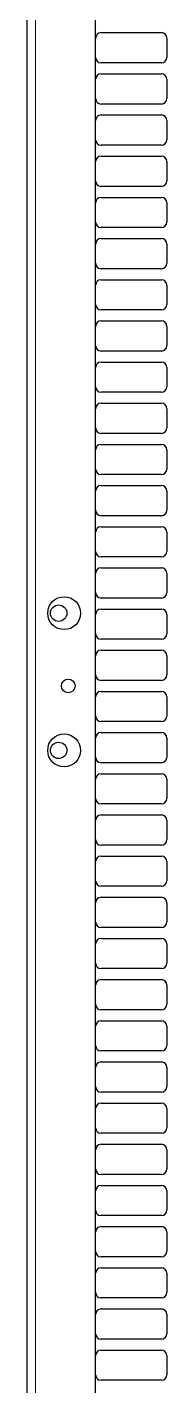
# Model space of a CAD drawing. Header units: millimetres. Extents: x -1019 to 1271, y -273 to 1986.
# Drawn here: x 320.1 to 371.1, y 368.2 to 863.2 of the extents above; entities that cross this region are included whole.
import ezdxf

# ---------------------------------------------------------------- set-up
doc = ezdxf.new("R2010")
doc.units = ezdxf.units.MM

msp = doc.modelspace()

# ---------------------------------------------------------------- linework, layer by layer
at = {"color": 7, "linetype": 'Continuous', "lineweight": 25}
for p, q in [((320.11, -66.75), (320.11, 1816.25)), ((345.11, -66.75), (345.11, 1787.05)), ((347.11, 861.25), (369.11, 861.25)), ((371.11, 859.25), (371.11, 852.25)), ((369.11, 850.25), (347.11, 850.25)), ((347.11, 846.25), (369.11, 846.25)), ((371.11, 844.25), (371.11, 837.25)), ((369.11, 835.25), (347.11, 835.25)), ((347.11, 831.25), (369.11, 831.25)), ((371.11, 829.25), (371.11, 822.25)), ((369.11, 820.25), (347.11, 820.25)), ((347.11, 816.25), (369.11, 816.25)), ((371.11, 814.25), (371.11, 807.25)), ((369.11, 805.25), (347.11, 805.25)), ((347.11, 801.25), (369.11, 801.25)), ((371.11, 799.25), (371.11, 792.25)), ((369.11, 790.25), (347.11, 790.25)), ((347.11, 786.25), (369.11, 786.25)), ((371.11, 784.25), (371.11, 777.25)), ((369.11, 775.25), (347.11, 775.25)), ((347.11, 771.25), (369.11, 771.25)), ((371.11, 769.25), (371.11, 762.25)), ((369.11, 760.25), (347.11, 760.25)), ((347.11, 756.25), (369.11, 756.25)), ((371.11, 754.25), (371.11, 747.25)), ((369.11, 745.25), (347.11, 745.25)), ((347.11, 741.25), (369.11, 741.25)), ((371.11, 739.25), (371.11, 732.25)), ((369.11, 730.25), (347.11, 730.25)), ((347.11, 726.25), (369.11, 726.25)), ((371.11, 724.25), (371.11, 717.25)), ((369.11, 715.25), (347.11, 715.25)), ((347.11, 711.25), (369.11, 711.25)), ((371.11, 709.25), (371.11, 702.25)), ((369.11, 700.25), (347.11, 700.25)), ((347.11, 696.25), (369.11, 696.25)), ((371.11, 694.25), (371.11, 687.25)), ((369.11, 685.25), (347.11, 685.25)), ((347.11, 681.25), (369.11, 681.25)), ((371.11, 679.25), (371.11, 672.25)), ((369.11, 670.25), (347.11, 670.25)), ((347.11, 666.25), (369.11, 666.25)), ((371.11, 664.25), (371.11, 657.25)), ((369.11, 655.25), (347.11, 655.25)), ((347.11, 651.25), (369.11, 651.25)), ((371.11, 649.25), (371.11, 642.25)), ((369.11, 640.25), (347.11, 640.25)), ((347.11, 636.25), (369.11, 636.25)), ((371.11, 634.25), (371.11, 627.25)), ((369.11, 625.25), (347.11, 625.25)), ((347.11, 621.25), (369.11, 621.25)), ((371.11, 619.25), (371.11, 612.25)), ((369.11, 610.25), (347.11, 610.25)), ((347.11, 606.25), (369.11, 606.25)), ((371.11, 604.25), (371.11, 597.25)), ((369.11, 595.25), (347.11, 595.25)), ((347.11, 591.25), (369.11, 591.25)), ((371.11, 589.25), (371.11, 582.25)), ((369.11, 580.25), (347.11, 580.25)), ((347.11, 576.25), (369.11, 576.25)), ((371.11, 574.25), (371.11, 567.25)), ((369.11, 565.25), (347.11, 565.25)), ((347.11, 561.25), (369.11, 561.25)), ((371.11, 559.25), (371.11, 552.25)), ((369.11, 550.25), (347.11, 550.25)), ((347.11, 546.25), (369.11, 546.25)), ((371.11, 544.25), (371.11, 537.25)), ((369.11, 535.25), (347.11, 535.25)), ((347.11, 531.25), (369.11, 531.25)), ((371.11, 529.25), (371.11, 522.25)), ((369.11, 520.25), (347.11, 520.25)), ((347.11, 516.25), (369.11, 516.25)), ((371.11, 514.25), (371.11, 507.25)), ((369.11, 505.25), (347.11, 505.25)), ((347.11, 501.25), (369.11, 501.25)), ((371.11, 499.25), (371.11, 492.25)), ((369.11, 490.25), (347.11, 490.25)), ((347.11, 486.25), (369.11, 486.25)), ((371.11, 484.25), (371.11, 477.25)), ((369.11, 475.25), (347.11, 475.25)), ((347.11, 471.25), (369.11, 471.25)), ((371.11, 469.25), (371.11, 462.25)), ((369.11, 460.25), (347.11, 460.25)), ((347.11, 456.25), (369.11, 456.25)), ((371.11, 454.25), (371.11, 447.25)), ((369.11, 445.25), (347.11, 445.25)), ((347.11, 441.25), (369.11, 441.25)), ((371.11, 439.25), (371.11, 432.25)), ((369.11, 430.25), (347.11, 430.25)), ((347.11, 426.25), (369.11, 426.25)), ((371.11, 424.25), (371.11, 417.25)), ((369.11, 415.25), (347.11, 415.25)), ((347.11, 411.25), (369.11, 411.25)), ((371.11, 409.25), (371.11, 402.25)), ((369.11, 400.25), (347.11, 400.25)), ((347.11, 396.25), (369.11, 396.25)), ((371.11, 394.25), (371.11, 387.25)), ((369.11, 385.25), (347.11, 385.25)), ((347.11, 381.25), (369.11, 381.25)), ((371.11, 379.25), (371.11, 372.25)), ((369.11, 370.25), (347.11, 370.25))]:
    msp.add_line(p, q, dxfattribs=at)
at = {"color": 8, "linetype": 'Continuous', "lineweight": 18}
msp.add_line((323.21, -66.75), (323.21, 1787.05), dxfattribs=at)
at = {"color": 7, "linetype": 'Continuous', "lineweight": 25}
for centre, radius in [((333.61, 649.75), 6), ((331.61, 649.75), 3), ((335.11, 623.25), 2.5), ((333.61, 599.75), 6), ((331.61, 599.75), 3)]:
    msp.add_circle(centre, radius, dxfattribs=at)
for centre, start, end in [((347.11, 859.25), 90, 180), ((369.11, 859.25), 0, 90), ((347.11, 852.25), 180, 270), ((369.11, 852.25), 270, 0), ((347.11, 844.25), 90, 180), ((369.11, 844.25), 0, 90), ((347.11, 837.25), 180, 270), ((369.11, 837.25), 270, 0), ((347.11, 829.25), 90, 180), ((369.11, 829.25), 0, 90), ((347.11, 822.25), 180, 270), ((369.11, 822.25), 270, 0), ((347.11, 814.25), 90, 180), ((369.11, 814.25), 0, 90), ((347.11, 807.25), 180, 270), ((369.11, 807.25), 270, 0), ((347.11, 799.25), 90, 180), ((369.11, 799.25), 0, 90), ((347.11, 792.25), 180, 270), ((369.11, 792.25), 270, 0), ((347.11, 784.25), 90, 180), ((369.11, 784.25), 0, 90), ((347.11, 777.25), 180, 270), ((369.11, 777.25), 270, 0), ((347.11, 769.25), 90, 180), ((369.11, 769.25), 0, 90), ((347.11, 762.25), 180, 270), ((369.11, 762.25), 270, 0), ((347.11, 754.25), 90, 180), ((369.11, 754.25), 0, 90), ((347.11, 747.25), 180, 270), ((369.11, 747.25), 270, 0), ((347.11, 739.25), 90, 180), ((369.11, 739.25), 0, 90), ((347.11, 732.25), 180, 270), ((369.11, 732.25), 270, 0), ((347.11, 724.25), 90, 180), ((369.11, 724.25), 0, 90), ((347.11, 717.25), 180, 270), ((369.11, 717.25), 270, 0), ((347.11, 709.25), 90, 180), ((369.11, 709.25), 0, 90), ((347.11, 702.25), 180, 270), ((369.11, 702.25), 270, 0), ((347.11, 694.25), 90, 180), ((369.11, 694.25), 0, 90), ((347.11, 687.25), 180, 270), ((369.11, 687.25), 270, 0), ((347.11, 679.25), 90, 180), ((369.11, 679.25), 0, 90), ((347.11, 672.25), 180, 270), ((369.11, 672.25), 270, 0), ((347.11, 664.25), 90, 180), ((369.11, 664.25), 0, 90), ((347.11, 657.25), 180, 270), ((369.11, 657.25), 270, 0), ((347.11, 649.25), 90, 180), ((369.11, 649.25), 0, 90), ((347.11, 642.25), 180, 270), ((369.11, 642.25), 270, 0), ((347.11, 634.25), 90, 180), ((369.11, 634.25), 0, 90), ((347.11, 627.25), 180, 270), ((369.11, 627.25), 270, 0), ((347.11, 619.25), 90, 180), ((369.11, 619.25), 0, 90), ((347.11, 612.25), 180, 270), ((369.11, 612.25), 270, 0), ((347.11, 604.25), 90, 180), ((369.11, 604.25), 0, 90), ((347.11, 597.25), 180, 270), ((369.11, 597.25), 270, 0), ((347.11, 589.25), 90, 180), ((369.11, 589.25), 0, 90), ((347.11, 582.25), 180, 270), ((369.11, 582.25), 270, 0), ((347.11, 574.25), 90, 180), ((369.11, 574.25), 0, 90), ((347.11, 567.25), 180, 270), ((369.11, 567.25), 270, 0), ((347.11, 559.25), 90, 180), ((369.11, 559.25), 0, 90), ((347.11, 552.25), 180, 270), ((369.11, 552.25), 270, 0), ((347.11, 544.25), 90, 180), ((369.11, 544.25), 0, 90), ((347.11, 537.25), 180, 270), ((369.11, 537.25), 270, 0), ((347.11, 529.25), 90, 180), ((369.11, 529.25), 0, 90), ((347.11, 522.25), 180, 270), ((369.11, 522.25), 270, 0), ((347.11, 514.25), 90, 180), ((369.11, 514.25), 0, 90), ((347.11, 507.25), 180, 270), ((369.11, 507.25), 270, 0), ((347.11, 499.25), 90, 180), ((369.11, 499.25), 0, 90), ((347.11, 492.25), 180, 270), ((369.11, 492.25), 270, 0), ((347.11, 484.25), 90, 180), ((369.11, 484.25), 0, 90), ((347.11, 477.25), 180, 270), ((369.11, 477.25), 270, 0), ((347.11, 469.25), 90, 180), ((369.11, 469.25), 0, 90), ((347.11, 462.25), 180, 270), ((369.11, 462.25), 270, 0), ((347.11, 454.25), 90, 180), ((369.11, 454.25), 0, 90), ((347.11, 447.25), 180, 270), ((369.11, 447.25), 270, 0), ((347.11, 439.25), 90, 180), ((369.11, 439.25), 0, 90), ((347.11, 432.25), 180, 270), ((369.11, 432.25), 270, 0), ((347.11, 424.25), 90, 180), ((369.11, 424.25), 0, 90), ((347.11, 417.25), 180, 270), ((369.11, 417.25), 270, 0), ((347.11, 409.25), 90, 180), ((369.11, 409.25), 0, 90), ((347.11, 402.25), 180, 270), ((369.11, 402.25), 270, 0), ((347.11, 394.25), 90, 180), ((369.11, 394.25), 0, 90), ((347.11, 387.25), 180, 270), ((369.11, 387.25), 270, 0), ((347.11, 379.25), 90, 180), ((369.11, 379.25), 0, 90), ((347.11, 372.25), 180, 270), ((369.11, 372.25), 270, 0)]:
    msp.add_arc(centre, 2, start, end, dxfattribs=at)

doc.saveas('drawing.dxf')
